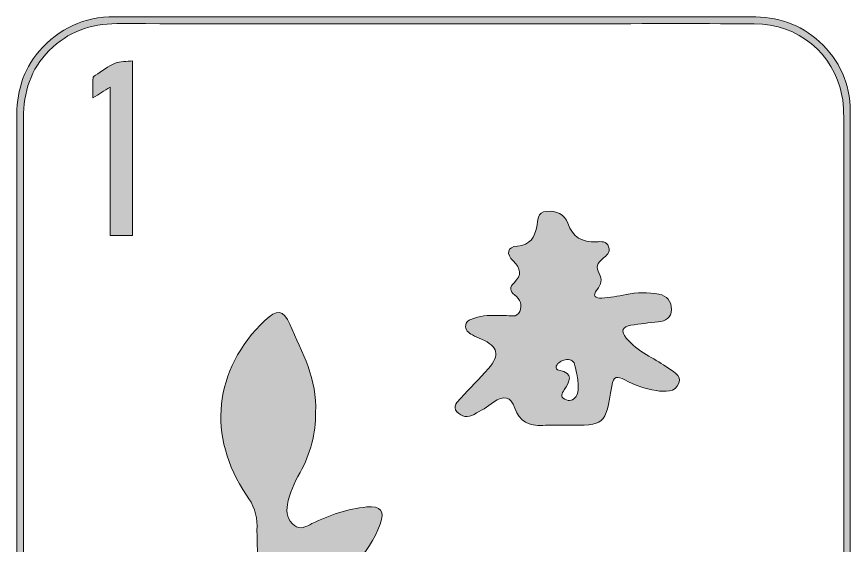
# Model space of a CAD drawing. Extents: x 2177 to 2486, y -2550 to -2119.
# Drawn here: x 2177.2 to 2485.7, y -2314.3 to -2118.6 of the extents above; entities that cross this region are included whole.
import ezdxf

# ---------------------------------------------------------------- set-up
doc = ezdxf.new("R2010")
doc.units = 0
doc.header["$MEASUREMENT"] = 0
doc.layers.add('Layer 1', color=7, linetype='Continuous', lineweight=0)

msp = doc.modelspace()

# ---------------------------------------------------------------- hatches: boundary and pattern name
at = {"layer": 'Layer 1', "true_color": 0x000000, "transparency": 33554687}
h = msp.add_hatch(color=18, dxfattribs=at)
h.dxf.hatch_style = 2
edge = h.paths.add_edge_path()
edge.add_spline(control_points=[(2483.23, -2333.94), (2483.23, -2333.94), (2483.19, -2333.94), (2483.19, -2333.94), (2483.19, -2392.89), (2483.18, -2451.84), (2483.19, -2510.79), (2483.19, -2515.77), (2482.9, -2520.68), (2481.15, -2525.41), (2476.38, -2538.27), (2464.05, -2546.65), (2449.72, -2546.65), (2373.04, -2546.65), (2296.36, -2546.63), (2219.68, -2546.62), (2217.14, -2546.62), (2214.61, -2546.68), (2212.08, -2546.59), (2194.03, -2545.95), (2180.46, -2532.42), (2179.74, -2514.39), (2179.7, -2513.47), (2179.72, -2512.56), (2179.72, -2511.63), (2179.72, -2393.15), (2179.74, -2274.68), (2179.68, -2156.2), (2179.68, -2146.54), (2182.28, -2138.06), (2189.23, -2131.13), (2196.14, -2124.25), (2204.48, -2121.19), (2214.18, -2121.2), (2270.71, -2121.25), (2327.25, -2121.23), (2383.78, -2121.23), (2405.89, -2121.23), (2428, -2121.14), (2450.1, -2121.26), (2466.52, -2121.35), (2479.52, -2132.09), (2482.6, -2147.8), (2483.43, -2152.01), (2483.22, -2156.28), (2483.23, -2160.54), (2483.23, -2218.34), (2483.23, -2276.14), (2483.23, -2333.94)], knot_values=[0, 0, 0, 0, 1, 1, 1, 2, 2, 2, 3, 3, 3, 4, 4, 4, 5, 5, 5, 6, 6, 6, 7, 7, 7, 8, 8, 8, 9, 9, 9, 10, 10, 10, 11, 11, 11, 12, 12, 12, 13, 13, 13, 14, 14, 14, 15, 15, 15, 16, 16, 16, 16], degree=3, periodic=0)
edge = h.paths.add_edge_path()
edge.add_spline(control_points=[(2485.64, -2385.39), (2485.64, -2308.14), (2485.67, -2230.87), (2485.65, -2153.62), (2485.65, -2143.38), (2481.73, -2134.84), (2474.24, -2127.89), (2467.11, -2121.27), (2458.54, -2118.62), (2448.96, -2118.64), (2429.05, -2118.68), (2409.13, -2118.68), (2389.21, -2118.68), (2330.6, -2118.67), (2271.99, -2118.66), (2213.38, -2118.65), (2202.12, -2118.65), (2192.82, -2122.95), (2185.45, -2131.44), (2179.22, -2138.61), (2177.15, -2147.06), (2177.17, -2156.38), (2177.25, -2215.45), (2177.21, -2274.52), (2177.21, -2333.58), (2177.21, -2382.87), (2177.2, -2432.15), (2177.22, -2481.43), (2177.22, -2493.05), (2177.15, -2504.68), (2177.39, -2516.3), (2177.56, -2524.45), (2180.89, -2531.44), (2186.36, -2537.44), (2194.37, -2546.23), (2204.49, -2549.26), (2216.15, -2549.24), (2288.57, -2549.12), (2361, -2549.21), (2433.42, -2549.14), (2441.35, -2549.13), (2449.35, -2549.97), (2457.21, -2548.51), (2474.13, -2545.36), (2485.64, -2531.02), (2485.66, -2513.21), (2485.69, -2470.6), (2485.64, -2428), (2485.64, -2385.39)], knot_values=[0, 0, 0, 0, 1, 1, 1, 2, 2, 2, 3, 3, 3, 4, 4, 4, 5, 5, 5, 6, 6, 6, 7, 7, 7, 8, 8, 8, 9, 9, 9, 10, 10, 10, 11, 11, 11, 12, 12, 12, 13, 13, 13, 14, 14, 14, 15, 15, 15, 16, 16, 16, 16], degree=3, periodic=0)
at = {"layer": 'Layer 1', "true_color": 0x1b2251, "transparency": 33554687}
h = msp.add_hatch(color=179, dxfattribs=at)
h.dxf.hatch_style = 2
edge = h.paths.add_edge_path()
edge.add_spline(control_points=[(2211.72, -2199.64), (2211.72, -2181.38), (2211.72, -2163.21), (2211.72, -2144.72), (2209.53, -2146.07), (2207.63, -2147.25), (2205.38, -2148.65), (2205.38, -2145.95), (2205.34, -2143.63), (2205.42, -2141.31), (2205.43, -2140.97), (2205.91, -2140.56), (2206.28, -2140.32), (2208.69, -2138.78), (2210.97, -2136.97), (2213.59, -2135.88), (2215.47, -2135.09), (2217.82, -2135.28), (2220.08, -2135.01), (2220.08, -2156.82), (2220.08, -2178.16), (2220.08, -2199.64), (2217.37, -2199.64), (2214.69, -2199.64), (2211.72, -2199.64)], knot_values=[0, 0, 0, 0, 1, 1, 1, 2, 2, 2, 3, 3, 3, 4, 4, 4, 5, 5, 5, 6, 6, 6, 7, 7, 7, 8, 8, 8, 8], degree=3, periodic=0)
at = {"layer": 'Layer 1', "true_color": 0x831618, "transparency": 33554687}
h = msp.add_hatch(color=246, dxfattribs=at)
h.dxf.hatch_style = 2
edge = h.paths.add_edge_path()
edge.add_spline(control_points=[(2384.89, -2253.48), (2384.63, -2252.14), (2384.32, -2249.67), (2383.66, -2247.31), (2383.22, -2245.72), (2381.76, -2245.3), (2380.21, -2245.64), (2378.8, -2245.95), (2377.49, -2246.57), (2376.88, -2247.98), (2376.54, -2248.76), (2377.08, -2249.37), (2377.84, -2249.51), (2383.65, -2250.56), (2381.7, -2253.72), (2379.78, -2256.77), (2378.95, -2258.09), (2378.17, -2259.3), (2380.02, -2260.26), (2381.63, -2261.09), (2383.16, -2260.75), (2384.2, -2259.21), (2385.15, -2257.82), (2384.99, -2256.18), (2384.89, -2253.48)], knot_values=[0, 0, 0, 0, 1, 1, 1, 2, 2, 2, 3, 3, 3, 4, 4, 4, 5, 5, 5, 6, 6, 6, 7, 7, 7, 8, 8, 8, 8], degree=3, periodic=0)
edge = h.paths.add_edge_path()
edge.add_spline(control_points=[(2356.57, -2229.27), (2356.61, -2229.27), (2357.15, -2229.31), (2357.68, -2229.27), (2359.7, -2229.12), (2362.3, -2230.3), (2363.38, -2227.72), (2364.36, -2225.41), (2363.65, -2223.21), (2361.44, -2221.63), (2359.57, -2220.28), (2359.62, -2218.64), (2361.22, -2217.14), (2364.28, -2214.27), (2363.76, -2211.79), (2360.91, -2209.04), (2358.28, -2206.49), (2358.61, -2203.83), (2362.5, -2203.52), (2367.31, -2203.14), (2368.72, -2200.37), (2369.66, -2196.38), (2370.17, -2194.19), (2369.7, -2190.96), (2373.29, -2190.68), (2376.83, -2190.4), (2379.95, -2191.73), (2381.12, -2195.05), (2382.97, -2200.3), (2386.41, -2202.26), (2391.71, -2201.96), (2393.4, -2201.86), (2395.46, -2201.59), (2396.25, -2203.81), (2397.02, -2205.98), (2395.33, -2207.12), (2394.01, -2208.23), (2392.13, -2209.81), (2391.37, -2211.35), (2392.79, -2213.73), (2394.02, -2215.78), (2393.4, -2217.84), (2391.94, -2219.67), (2389.99, -2222.12), (2391.49, -2222.92), (2393.7, -2222.77), (2396.71, -2222.57), (2399.72, -2222.13), (2402.67, -2221.51), (2406.75, -2220.67), (2410.83, -2220.55), (2414.87, -2221.33), (2417.8, -2221.89), (2419.54, -2223.99), (2419.5, -2227.05), (2419.45, -2230.13), (2417.34, -2231.29), (2414.56, -2231.6), (2411.2, -2231.98), (2407.82, -2232.27), (2404.48, -2232.84), (2401.32, -2233.38), (2400.63, -2234.98), (2402.79, -2237.63), (2404.86, -2240.17), (2407.42, -2242.03), (2410.18, -2243.69), (2412.63, -2245.16), (2415.16, -2246.5), (2417.47, -2248.16), (2419.66, -2249.74), (2423.39, -2251.17), (2422.24, -2254.32), (2420.97, -2257.78), (2417.02, -2257.51), (2413.79, -2257.05), (2409.7, -2256.46), (2405.88, -2254.91), (2402.21, -2253.07), (2399.51, -2251.71), (2397.99, -2251.31), (2397.37, -2255.39), (2395.15, -2269.93), (2394.98, -2269.9), (2380.39, -2269.87), (2377.54, -2269.86), (2374.68, -2269.7), (2371.84, -2269.9), (2366.79, -2270.24), (2363.3, -2268.54), (2361.52, -2263.48), (2360.06, -2259.34), (2357.38, -2258.54), (2353.68, -2261.36), (2351.44, -2263.08), (2348.92, -2264.46), (2346.44, -2265.85), (2344.15, -2267.14), (2341.78, -2266.86), (2340.11, -2264.91), (2338.33, -2262.83), (2340.39, -2261.19), (2341.56, -2259.85), (2344.83, -2256.1), (2348.43, -2252.64), (2351.73, -2248.91), (2356.14, -2243.94), (2355.32, -2240.69), (2349.18, -2237.99), (2348.04, -2237.49), (2346.86, -2237.05), (2345.8, -2236.41), (2344.43, -2235.58), (2342.98, -2234.66), (2343.36, -2232.69), (2343.69, -2230.98), (2345.26, -2230.67), (2346.57, -2230.23), (2349.65, -2229.19), (2352.85, -2229.04), (2356.57, -2229.27)], knot_values=[0, 0, 0, 0, 1, 1, 1, 2, 2, 2, 3, 3, 3, 4, 4, 4, 5, 5, 5, 6, 6, 6, 7, 7, 7, 8, 8, 8, 9, 9, 9, 10, 10, 10, 11, 11, 11, 12, 12, 12, 13, 13, 13, 14, 14, 14, 15, 15, 15, 16, 16, 16, 17, 17, 17, 18, 18, 18, 19, 19, 19, 20, 20, 20, 21, 21, 21, 22, 22, 22, 23, 23, 23, 24, 24, 24, 25, 25, 25, 26, 26, 26, 27, 27, 27, 28, 28, 28, 29, 29, 29, 30, 30, 30, 31, 31, 31, 32, 32, 32, 33, 33, 33, 34, 34, 34, 35, 35, 35, 36, 36, 36, 37, 37, 37, 38, 38, 38, 39, 39, 39, 40, 40, 40, 40], degree=3, periodic=0)
at = {"layer": 'Layer 1', "true_color": 0x064e29, "transparency": 33554687}
h = msp.add_hatch(color=118, dxfattribs=at)
h.dxf.hatch_style = 2
edge = h.paths.add_edge_path()
edge.add_spline(control_points=[(2299.01, -2354.36), (2301.85, -2353.7), (2303.43, -2351.65), (2304.09, -2348.89), (2304.4, -2347.57), (2303.85, -2346.06), (2302.22, -2346.42), (2299.24, -2347.07), (2298.29, -2349.82), (2297.29, -2352.27), (2296.8, -2353.48), (2297.52, -2354.29), (2299.01, -2354.36)], knot_values=[0, 0, 0, 0, 1, 1, 1, 2, 2, 2, 3, 3, 3, 4, 4, 4, 4], degree=3, periodic=0)
edge = h.paths.add_edge_path()
edge.add_spline(control_points=[(2295.86, -2342.14), (2295.98, -2340.8), (2295.67, -2339.87), (2294.31, -2339.67), (2292.55, -2339.4), (2286.47, -2345.17), (2286.53, -2347.06), (2286.56, -2348.29), (2287.12, -2349.07), (2288.46, -2349.07), (2288.63, -2349.07), (2288.82, -2349.05), (2288.98, -2348.99), (2292.29, -2347.65), (2294.66, -2345.4), (2295.86, -2342.14)], knot_values=[0, 0, 0, 0, 1, 1, 1, 2, 2, 2, 3, 3, 3, 4, 4, 4, 5, 5, 5, 5], degree=3, periodic=0)
edge = h.paths.add_edge_path()
edge.add_spline(control_points=[(2273.42, -2359.58), (2273.25, -2359.23), (2273.15, -2358.87), (2272.94, -2358.6), (2269.53, -2354.47), (2265.58, -2350.99), (2260.72, -2348.64), (2259.69, -2348.14), (2258.61, -2348.17), (2257.97, -2349.3), (2257.33, -2350.41), (2257.87, -2351.35), (2258.67, -2352.12), (2262.26, -2355.58), (2266.26, -2358.47), (2270.74, -2360.65), (2271.89, -2361.21), (2273.19, -2361.53), (2273.42, -2359.58)], knot_values=[0, 0, 0, 0, 1, 1, 1, 2, 2, 2, 3, 3, 3, 4, 4, 4, 5, 5, 5, 6, 6, 6, 6], degree=3, periodic=0)
edge = h.paths.add_edge_path()
edge.add_spline(control_points=[(2287.79, -2265.17), (2287.97, -2272.93), (2285.86, -2280.37), (2282.02, -2287.38), (2279.96, -2291.14), (2278.13, -2295.02), (2277.36, -2299.25), (2276.83, -2302.18), (2277.51, -2305.05), (2279.93, -2306.97), (2282.14, -2308.73), (2284.39, -2307.27), (2286.43, -2306.28), (2292.9, -2303.18), (2299.56, -2300.73), (2306.75, -2300.12), (2311.98, -2299.68), (2313.52, -2301.52), (2311.7, -2306.42), (2307.4, -2317.96), (2298.99, -2325.91), (2288.53, -2331.93), (2287.76, -2332.37), (2286.92, -2332.69), (2286.12, -2333.07), (2283.87, -2334.15), (2280.68, -2335.44), (2282.35, -2338.25), (2283.77, -2340.62), (2286.13, -2337.98), (2287.78, -2336.93), (2297.46, -2330.8), (2307.7, -2325.92), (2318.59, -2322.4), (2324.41, -2320.52), (2327.12, -2322.6), (2325.2, -2328.47), (2321.48, -2339.85), (2316.41, -2350.68), (2307.41, -2359.03), (2302.84, -2363.27), (2297.85, -2366.98), (2291.93, -2369.32), (2290.33, -2369.95), (2288.88, -2371.15), (2287.59, -2372.34), (2279.13, -2380.16), (2267.17, -2380.85), (2257.62, -2374.21), (2252.11, -2370.38), (2247.78, -2365.55), (2244.06, -2360.05), (2240.67, -2355.03), (2236.92, -2350.26), (2233.73, -2345.13), (2229.99, -2339.1), (2231.36, -2336.71), (2238.32, -2336.38), (2245.91, -2336.02), (2253.16, -2337.58), (2260.21, -2340.34), (2266.27, -2342.71), (2267.59, -2341.8), (2267.3, -2335.39), (2266.86, -2325.98), (2265.99, -2316.58), (2266.11, -2307.13), (2266.17, -2302.98), (2264.68, -2299.23), (2262.26, -2295.71), (2247.4, -2274.03), (2250.06, -2249.17), (2269.03, -2231.06), (2273.44, -2226.85), (2275.86, -2226.98), (2278.26, -2232.49), (2282.77, -2242.86), (2288.5, -2252.96), (2287.79, -2265.17)], knot_values=[0, 0, 0, 0, 1, 1, 1, 2, 2, 2, 3, 3, 3, 4, 4, 4, 5, 5, 5, 6, 6, 6, 7, 7, 7, 8, 8, 8, 9, 9, 9, 10, 10, 10, 11, 11, 11, 12, 12, 12, 13, 13, 13, 14, 14, 14, 15, 15, 15, 16, 16, 16, 17, 17, 17, 18, 18, 18, 19, 19, 19, 20, 20, 20, 21, 21, 21, 22, 22, 22, 23, 23, 23, 24, 24, 24, 25, 25, 25, 26, 26, 26, 26], degree=3, periodic=0)

# ---------------------------------------------------------------- linework, layer by layer
at = {"layer": 'Layer 1'}
for points, knots in [([(2485.64, -2385.39), (2485.64, -2308.14), (2485.67, -2230.87), (2485.65, -2153.62), (2485.65, -2143.38), (2481.73, -2134.84), (2474.24, -2127.89), (2467.11, -2121.27), (2458.54, -2118.62), (2448.96, -2118.64), (2429.05, -2118.68), (2409.13, -2118.68), (2389.21, -2118.68), (2330.6, -2118.67), (2271.99, -2118.66), (2213.38, -2118.65), (2202.12, -2118.65), (2192.82, -2122.95), (2185.45, -2131.44), (2179.22, -2138.61), (2177.15, -2147.06), (2177.17, -2156.38), (2177.25, -2215.45), (2177.21, -2274.52), (2177.21, -2333.58), (2177.21, -2382.87), (2177.2, -2432.15), (2177.22, -2481.43), (2177.22, -2493.05), (2177.15, -2504.68), (2177.39, -2516.3), (2177.56, -2524.45), (2180.89, -2531.44), (2186.36, -2537.44), (2194.37, -2546.23), (2204.49, -2549.26), (2216.15, -2549.24), (2288.57, -2549.12), (2361, -2549.21), (2433.42, -2549.14), (2441.35, -2549.13), (2449.35, -2549.97), (2457.21, -2548.51), (2474.13, -2545.36), (2485.64, -2531.02), (2485.66, -2513.21), (2485.69, -2470.6), (2485.64, -2428), (2485.64, -2385.39)], [0, 0, 0, 0, 1, 1, 1, 2, 2, 2, 3, 3, 3, 4, 4, 4, 5, 5, 5, 6, 6, 6, 7, 7, 7, 8, 8, 8, 9, 9, 9, 10, 10, 10, 11, 11, 11, 12, 12, 12, 13, 13, 13, 14, 14, 14, 15, 15, 15, 16, 16, 16, 16]), ([(2483.23, -2333.94), (2483.23, -2333.94), (2483.19, -2333.94), (2483.19, -2333.94), (2483.19, -2392.89), (2483.18, -2451.84), (2483.19, -2510.79), (2483.19, -2515.77), (2482.9, -2520.68), (2481.15, -2525.41), (2476.38, -2538.27), (2464.05, -2546.65), (2449.72, -2546.65), (2373.04, -2546.65), (2296.36, -2546.63), (2219.68, -2546.62), (2217.14, -2546.62), (2214.61, -2546.68), (2212.08, -2546.59), (2194.03, -2545.95), (2180.46, -2532.42), (2179.74, -2514.39), (2179.7, -2513.47), (2179.72, -2512.56), (2179.72, -2511.63), (2179.72, -2393.15), (2179.74, -2274.68), (2179.68, -2156.2), (2179.68, -2146.54), (2182.28, -2138.06), (2189.23, -2131.13), (2196.14, -2124.25), (2204.48, -2121.19), (2214.18, -2121.2), (2270.71, -2121.25), (2327.25, -2121.23), (2383.78, -2121.23), (2405.89, -2121.23), (2428, -2121.14), (2450.1, -2121.26), (2466.52, -2121.35), (2479.52, -2132.09), (2482.6, -2147.8), (2483.43, -2152.01), (2483.22, -2156.28), (2483.23, -2160.54), (2483.23, -2218.34), (2483.23, -2276.14), (2483.23, -2333.94)], [0, 0, 0, 0, 1, 1, 1, 2, 2, 2, 3, 3, 3, 4, 4, 4, 5, 5, 5, 6, 6, 6, 7, 7, 7, 8, 8, 8, 9, 9, 9, 10, 10, 10, 11, 11, 11, 12, 12, 12, 13, 13, 13, 14, 14, 14, 15, 15, 15, 16, 16, 16, 16]), ([(2483.23, -2333.94), (2483.23, -2333.94), (2483.19, -2333.94), (2483.19, -2333.94), (2483.19, -2392.89), (2483.18, -2451.84), (2483.19, -2510.79), (2483.19, -2515.77), (2482.9, -2520.68), (2481.15, -2525.41), (2476.38, -2538.27), (2464.05, -2546.65), (2449.72, -2546.65), (2373.04, -2546.65), (2296.36, -2546.63), (2219.68, -2546.62), (2217.14, -2546.62), (2214.61, -2546.68), (2212.08, -2546.59), (2194.03, -2545.95), (2180.46, -2532.42), (2179.74, -2514.39), (2179.7, -2513.47), (2179.72, -2512.56), (2179.72, -2511.63), (2179.72, -2393.15), (2179.74, -2274.68), (2179.68, -2156.2), (2179.68, -2146.54), (2182.28, -2138.06), (2189.23, -2131.13), (2196.14, -2124.25), (2204.48, -2121.19), (2214.18, -2121.2), (2270.71, -2121.25), (2327.25, -2121.23), (2383.78, -2121.23), (2405.89, -2121.23), (2428, -2121.14), (2450.1, -2121.26), (2466.52, -2121.35), (2479.52, -2132.09), (2482.6, -2147.8), (2483.43, -2152.01), (2483.22, -2156.28), (2483.23, -2160.54), (2483.23, -2218.34), (2483.23, -2276.14), (2483.23, -2333.94)], [0, 0, 0, 0, 1, 1, 1, 2, 2, 2, 3, 3, 3, 4, 4, 4, 5, 5, 5, 6, 6, 6, 7, 7, 7, 8, 8, 8, 9, 9, 9, 10, 10, 10, 11, 11, 11, 12, 12, 12, 13, 13, 13, 14, 14, 14, 15, 15, 15, 16, 16, 16, 16]), ([(2211.72, -2199.64), (2211.72, -2181.38), (2211.72, -2163.21), (2211.72, -2144.72), (2209.53, -2146.07), (2207.63, -2147.25), (2205.38, -2148.65), (2205.38, -2145.95), (2205.34, -2143.63), (2205.42, -2141.31), (2205.43, -2140.97), (2205.91, -2140.56), (2206.28, -2140.32), (2208.69, -2138.78), (2210.97, -2136.97), (2213.59, -2135.88), (2215.47, -2135.09), (2217.82, -2135.28), (2220.08, -2135.01), (2220.08, -2156.82), (2220.08, -2178.16), (2220.08, -2199.64), (2217.37, -2199.64), (2214.69, -2199.64), (2211.72, -2199.64)], [0, 0, 0, 0, 1, 1, 1, 2, 2, 2, 3, 3, 3, 4, 4, 4, 5, 5, 5, 6, 6, 6, 7, 7, 7, 8, 8, 8, 8]), ([(2356.57, -2229.27), (2356.61, -2229.27), (2357.15, -2229.31), (2357.68, -2229.27), (2359.7, -2229.12), (2362.3, -2230.3), (2363.38, -2227.72), (2364.36, -2225.41), (2363.65, -2223.21), (2361.44, -2221.63), (2359.57, -2220.28), (2359.62, -2218.64), (2361.22, -2217.14), (2364.28, -2214.27), (2363.76, -2211.79), (2360.91, -2209.04), (2358.28, -2206.49), (2358.61, -2203.83), (2362.5, -2203.52), (2367.31, -2203.14), (2368.72, -2200.37), (2369.66, -2196.38), (2370.17, -2194.19), (2369.7, -2190.96), (2373.29, -2190.68), (2376.83, -2190.4), (2379.95, -2191.73), (2381.12, -2195.05), (2382.97, -2200.3), (2386.41, -2202.26), (2391.71, -2201.96), (2393.4, -2201.86), (2395.46, -2201.59), (2396.25, -2203.81), (2397.02, -2205.98), (2395.33, -2207.12), (2394.01, -2208.23), (2392.13, -2209.81), (2391.37, -2211.35), (2392.79, -2213.73), (2394.02, -2215.78), (2393.4, -2217.84), (2391.94, -2219.67), (2389.99, -2222.12), (2391.49, -2222.92), (2393.7, -2222.77), (2396.71, -2222.57), (2399.72, -2222.13), (2402.67, -2221.51), (2406.75, -2220.67), (2410.83, -2220.55), (2414.87, -2221.33), (2417.8, -2221.89), (2419.54, -2223.99), (2419.5, -2227.05), (2419.45, -2230.13), (2417.34, -2231.29), (2414.56, -2231.6), (2411.2, -2231.98), (2407.82, -2232.27), (2404.48, -2232.84), (2401.32, -2233.38), (2400.63, -2234.98), (2402.79, -2237.63), (2404.86, -2240.17), (2407.42, -2242.03), (2410.18, -2243.69), (2412.63, -2245.16), (2415.16, -2246.5), (2417.47, -2248.16), (2419.66, -2249.74), (2423.39, -2251.17), (2422.24, -2254.32), (2420.97, -2257.78), (2417.02, -2257.51), (2413.79, -2257.05), (2409.7, -2256.46), (2405.88, -2254.91), (2402.21, -2253.07), (2399.51, -2251.71), (2397.99, -2251.31), (2397.37, -2255.39), (2395.15, -2269.93), (2394.98, -2269.9), (2380.39, -2269.87), (2377.54, -2269.86), (2374.68, -2269.7), (2371.84, -2269.9), (2366.79, -2270.24), (2363.3, -2268.54), (2361.52, -2263.48), (2360.06, -2259.34), (2357.38, -2258.54), (2353.68, -2261.36), (2351.44, -2263.08), (2348.92, -2264.46), (2346.44, -2265.85), (2344.15, -2267.14), (2341.78, -2266.86), (2340.11, -2264.91), (2338.33, -2262.83), (2340.39, -2261.19), (2341.56, -2259.85), (2344.83, -2256.1), (2348.43, -2252.64), (2351.73, -2248.91), (2356.14, -2243.94), (2355.32, -2240.69), (2349.18, -2237.99), (2348.04, -2237.49), (2346.86, -2237.05), (2345.8, -2236.41), (2344.43, -2235.58), (2342.98, -2234.66), (2343.36, -2232.69), (2343.69, -2230.98), (2345.26, -2230.67), (2346.57, -2230.23), (2349.65, -2229.19), (2352.85, -2229.04), (2356.57, -2229.27)], [0, 0, 0, 0, 1, 1, 1, 2, 2, 2, 3, 3, 3, 4, 4, 4, 5, 5, 5, 6, 6, 6, 7, 7, 7, 8, 8, 8, 9, 9, 9, 10, 10, 10, 11, 11, 11, 12, 12, 12, 13, 13, 13, 14, 14, 14, 15, 15, 15, 16, 16, 16, 17, 17, 17, 18, 18, 18, 19, 19, 19, 20, 20, 20, 21, 21, 21, 22, 22, 22, 23, 23, 23, 24, 24, 24, 25, 25, 25, 26, 26, 26, 27, 27, 27, 28, 28, 28, 29, 29, 29, 30, 30, 30, 31, 31, 31, 32, 32, 32, 33, 33, 33, 34, 34, 34, 35, 35, 35, 36, 36, 36, 37, 37, 37, 38, 38, 38, 39, 39, 39, 40, 40, 40, 40]), ([(2287.79, -2265.17), (2287.97, -2272.93), (2285.86, -2280.37), (2282.02, -2287.38), (2279.96, -2291.14), (2278.13, -2295.02), (2277.36, -2299.25), (2276.83, -2302.18), (2277.51, -2305.05), (2279.93, -2306.97), (2282.14, -2308.73), (2284.39, -2307.27), (2286.43, -2306.28), (2292.9, -2303.18), (2299.56, -2300.73), (2306.75, -2300.12), (2311.98, -2299.68), (2313.52, -2301.52), (2311.7, -2306.42), (2307.4, -2317.96), (2298.99, -2325.91), (2288.53, -2331.93), (2287.76, -2332.37), (2286.92, -2332.69), (2286.12, -2333.07), (2283.87, -2334.15), (2280.68, -2335.44), (2282.35, -2338.25), (2283.77, -2340.62), (2286.13, -2337.98), (2287.78, -2336.93), (2297.46, -2330.8), (2307.7, -2325.92), (2318.59, -2322.4), (2324.41, -2320.52), (2327.12, -2322.6), (2325.2, -2328.47), (2321.48, -2339.85), (2316.41, -2350.68), (2307.41, -2359.03), (2302.84, -2363.27), (2297.85, -2366.98), (2291.93, -2369.32), (2290.33, -2369.95), (2288.88, -2371.15), (2287.59, -2372.34), (2279.13, -2380.16), (2267.17, -2380.85), (2257.62, -2374.21), (2252.11, -2370.38), (2247.78, -2365.55), (2244.06, -2360.05), (2240.67, -2355.03), (2236.92, -2350.26), (2233.73, -2345.13), (2229.99, -2339.1), (2231.36, -2336.71), (2238.32, -2336.38), (2245.91, -2336.02), (2253.16, -2337.58), (2260.21, -2340.34), (2266.27, -2342.71), (2267.59, -2341.8), (2267.3, -2335.39), (2266.86, -2325.98), (2265.99, -2316.58), (2266.11, -2307.13), (2266.17, -2302.98), (2264.68, -2299.23), (2262.26, -2295.71), (2247.4, -2274.03), (2250.06, -2249.17), (2269.03, -2231.06), (2273.44, -2226.85), (2275.86, -2226.98), (2278.26, -2232.49), (2282.77, -2242.86), (2288.5, -2252.96), (2287.79, -2265.17)], [0, 0, 0, 0, 1, 1, 1, 2, 2, 2, 3, 3, 3, 4, 4, 4, 5, 5, 5, 6, 6, 6, 7, 7, 7, 8, 8, 8, 9, 9, 9, 10, 10, 10, 11, 11, 11, 12, 12, 12, 13, 13, 13, 14, 14, 14, 15, 15, 15, 16, 16, 16, 17, 17, 17, 18, 18, 18, 19, 19, 19, 20, 20, 20, 21, 21, 21, 22, 22, 22, 23, 23, 23, 24, 24, 24, 25, 25, 25, 26, 26, 26, 26]), ([(2384.89, -2253.48), (2384.63, -2252.14), (2384.32, -2249.67), (2383.66, -2247.31), (2383.22, -2245.72), (2381.76, -2245.3), (2380.21, -2245.64), (2378.8, -2245.95), (2377.49, -2246.57), (2376.88, -2247.98), (2376.54, -2248.76), (2377.08, -2249.37), (2377.84, -2249.51), (2383.65, -2250.56), (2381.7, -2253.72), (2379.78, -2256.77), (2378.95, -2258.09), (2378.17, -2259.3), (2380.02, -2260.26), (2381.63, -2261.09), (2383.16, -2260.75), (2384.2, -2259.21), (2385.15, -2257.82), (2384.99, -2256.18), (2384.89, -2253.48)], [0, 0, 0, 0, 1, 1, 1, 2, 2, 2, 3, 3, 3, 4, 4, 4, 5, 5, 5, 6, 6, 6, 7, 7, 7, 8, 8, 8, 8])]:
    msp.add_open_spline(points, degree=3, knots=knots, dxfattribs=at)

doc.saveas('drawing.dxf')
